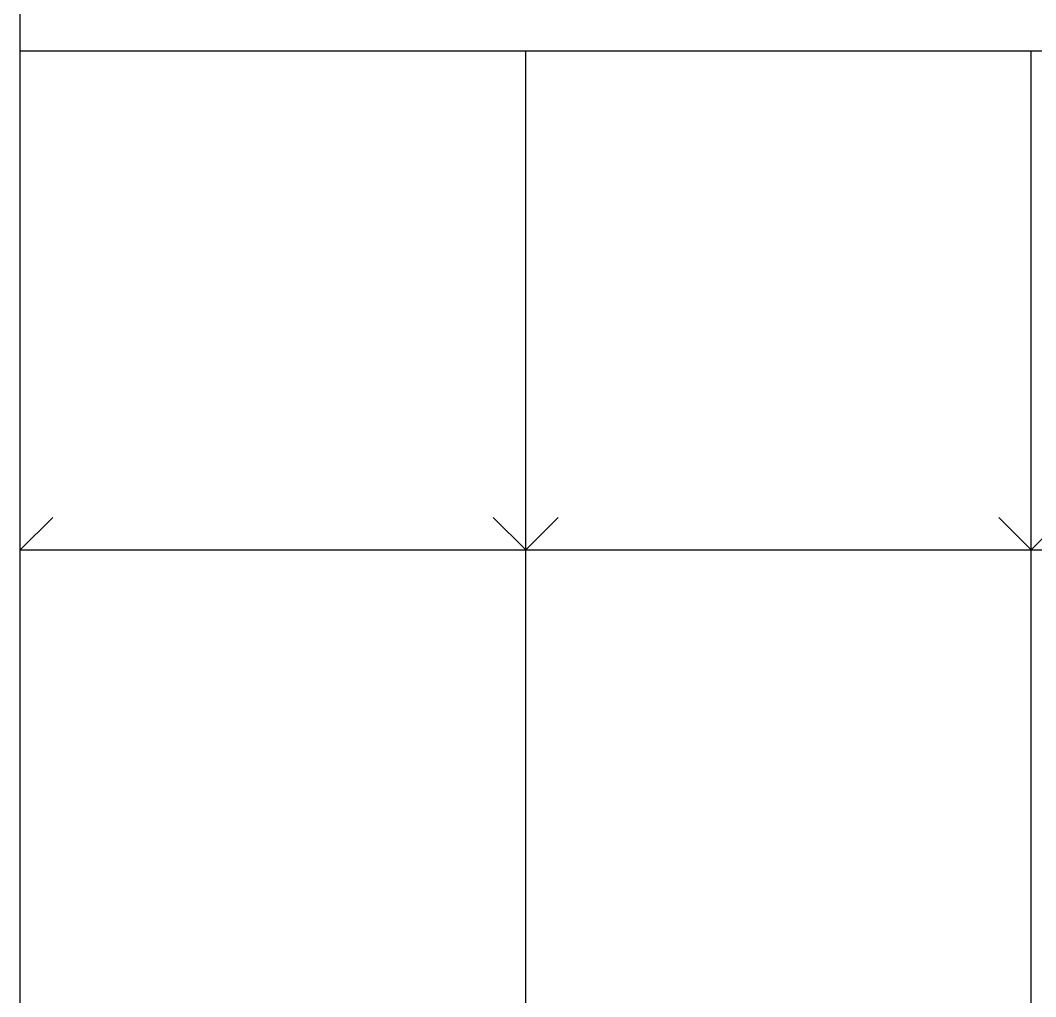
# Model space of a CAD drawing. Header units: inches. Extents: x -16404 to 14624, y -1591 to 16152.
# Drawn here: x -9128.4 to -8941.1, y 8633.6 to 8813.6 of the extents above; entities that cross this region are included whole.
import ezdxf

# ---------------------------------------------------------------- set-up
doc = ezdxf.new("R2010")
doc.units = ezdxf.units.IN
doc.header["$LTSCALE"] = 24
doc.header["$MEASUREMENT"] = 0
doc.linetypes.add('DASHED2', pattern=[0.375, 0.25, -0.125])
doc.layers.get('0').update_dxf_attribs({"linetype": 'CONTINUOUS'})
doc.layers.add('S-ANNO-GRID-NONPLOT', color=251, linetype='CONTINUOUS', plot=False)

# ---------------------------------------------------------------- blocks, each defined once
blk = doc.blocks.new('Se_24x36_DETAILS_GRID')
for p, q in [((0, 23), (7.767, 23)), ((0, 15.333), (0, 23)), ((7.767, 23), (15.535, 23)), ((7.767, 15.333), (7.767, 23)), ((15.535, 23), (23.302, 23)), ((15.535, 15.333), (15.535, 23)), ((0, 15.333), (0.5, 15.833)), ((7.767, 15.333), (8.267, 15.833)), ((15.535, 15.333), (16.035, 15.833)), ((0, 15.333), (7.767, 15.333)), ((0, 7.667), (0, 15.333)), ((7.767, 15.333), (15.535, 15.333)), ((7.767, 7.667), (7.767, 15.333)), ((15.535, 15.333), (23.302, 15.333)), ((15.535, 7.667), (15.535, 15.333))]:
    blk.add_line(p, q)
at = {"linetype": 'DASHED2', "ltscale": 0.5}
for p, q in [((7.767, 15.333), (7.267, 15.833)), ((15.535, 15.333), (15.035, 15.833))]:
    blk.add_line(p, q, dxfattribs=at)

msp = doc.modelspace()

# ---------------------------------------------------------------- linework, layer by layer
at = {"layer": 'S-ANNO-GRID-NONPLOT'}
msp.add_lwpolyline([(-6513.41764, 7440), (-9128.3678, 7440), (-9128.3678, 9000), (-6513.41764, 9000)], close=True, dxfattribs=at)

# ---------------------------------------------------------------- block references
at = {"layer": 'S-ANNO-GRID-NONPLOT', "xscale": 12, "yscale": 12, "zscale": 12}
msp.add_blockref('Se_24x36_DETAILS_GRID', (-9128.3678, 8532), dxfattribs=at)

doc.saveas('drawing.dxf')
